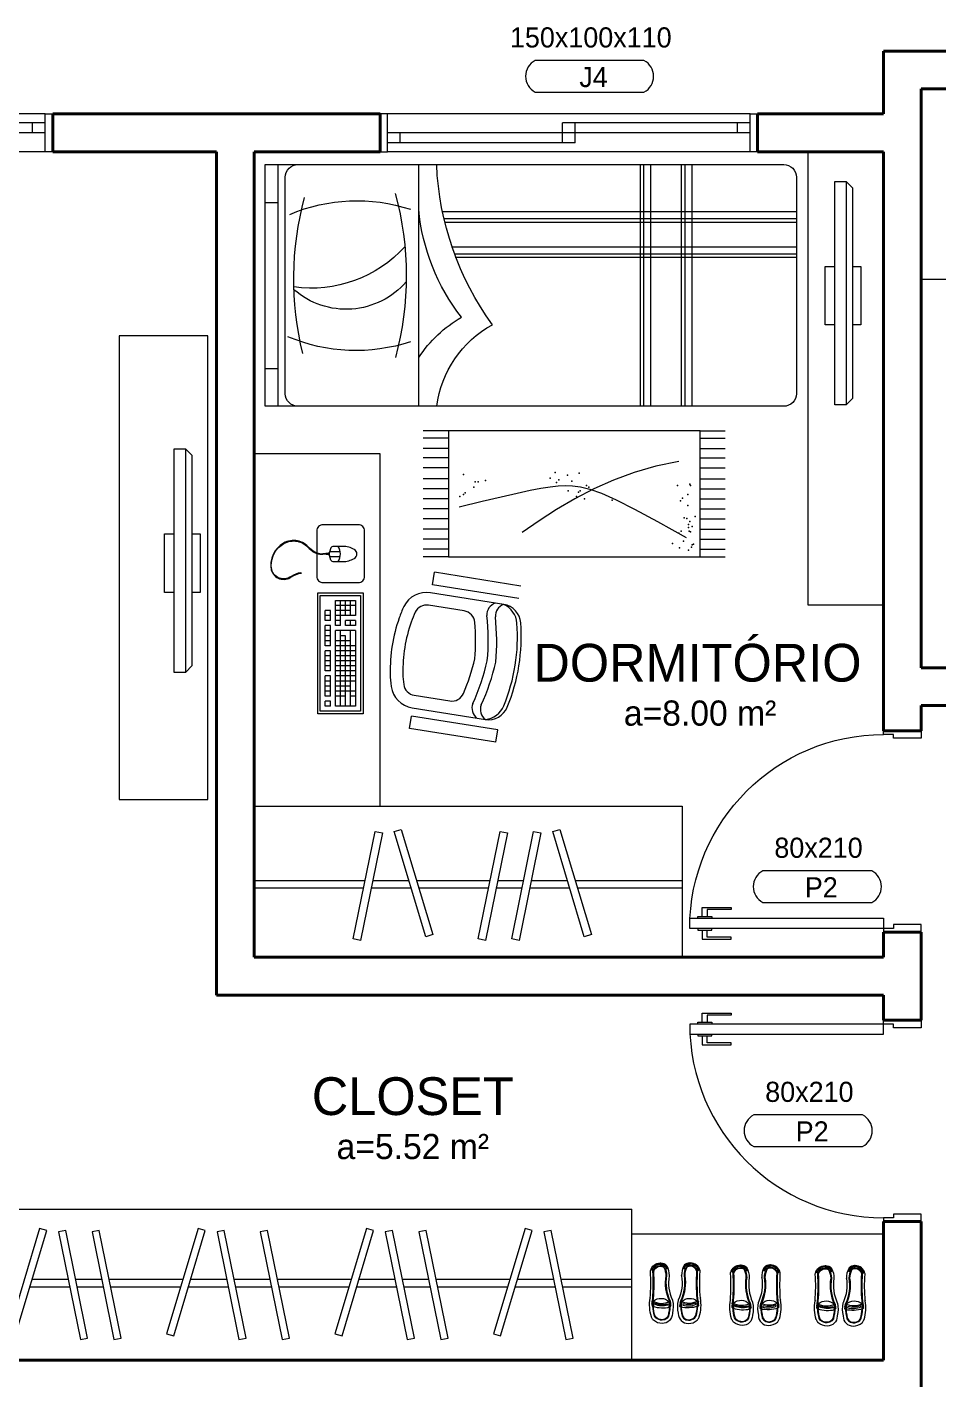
# Model space of a CAD drawing. Header units: millimetres. Extents: x 13204 to 24802, y 21209 to 40694.
# Drawn here: x 23841 to 24203, y 36718 to 37255 of the extents above; entities that cross this region are included whole.
import ezdxf
from ezdxf.enums import TextEntityAlignment as Align

# ---------------------------------------------------------------- set-up
doc = ezdxf.new("R2010")
doc.units = ezdxf.units.MM
for name, color, linetype, lineweight in [('ESPECARQ', 2, 'Continuous', 20), ('Esquadrias', 2, 'Continuous', 20), ('Hachura', 8, 'Continuous', 0), ('Layout', 6, 'Continuous', 15), ('Louças', 150, 'Continuous', 15), ('MOBILIÁRIO', 6, 'Continuous', 13), ('Moveis', 6, 'Continuous', 13), ('Paredes', 1, 'Continuous', 40), ('TEXTO', 4, 'Continuous', 5)]:
    doc.layers.add(name, color=color, linetype=linetype, lineweight=lineweight)
doc.styles.add('LANA', font='stylu.ttf')
doc.styles.add('REGUA60', font='cityb___.ttf', dxfattribs={"width": 1.4})

# ---------------------------------------------------------------- blocks, each defined once
blk = doc.blocks.new('*U13', base_point=(47994.74, 3576.54))
at = {"layer": 'Esquadrias'}
for p, q in [((47847.74, 3576.54), (47844.74, 3576.54)), ((47847.74, 3561.54), (47847.74, 3576.54)), ((47991.74, 3573.04), (47917.24, 3573.04)), ((47917.24, 3565.04), (47917.24, 3573.04)), ((47922.24, 3565.04), (47922.24, 3573.04)), ((47986.74, 3569.04), (47986.74, 3573.04)), ((47991.74, 3576.54), (47994.74, 3576.54)), ((47991.74, 3561.54), (47991.74, 3576.54)), ((47991.74, 3569.04), (47847.74, 3569.04)), ((47852.74, 3565.04), (47852.74, 3569.04)), ((47844.74, 3561.54), (47847.74, 3561.54)), ((47922.24, 3565.04), (47847.74, 3565.04)), ((47994.74, 3561.54), (47991.74, 3561.54))]:
    blk.add_line(p, q, dxfattribs=at)
at = {"layer": 'Esquadrias', "color": 0}
for p, q in [((47991.74, 3576.54), (47847.74, 3576.54)), ((47991.74, 3561.54), (47847.74, 3561.54))]:
    blk.add_line(p, q, dxfattribs=at)
blk = doc.blocks.new('*U9', base_point=(47684.74, 3926.54))
at = {"layer": 'Esquadrias'}
for p, q in [((47683.24, 4003.54), (47679.24, 4003.54)), ((47679.24, 4003.54), (47679.24, 3926.54)), ((47683.24, 3926.54), (47683.24, 4003.54)), ((47678.49, 3998.54), (47674.99, 3998.54)), ((47674.99, 3998.54), (47674.99, 3987.04)), ((47675.74, 3987.04), (47675.74, 3996.54)), ((47675.74, 3996.54), (47678.49, 3996.54)), ((47679.24, 4000.29), (47678.49, 4000.29)), ((47678.49, 4000.29), (47678.49, 3994.79)), ((47683.24, 4000.29), (47683.99, 4000.29)), ((47683.99, 4000.29), (47683.99, 3994.79)), ((47683.99, 3998.54), (47687.49, 3998.54)), ((47686.74, 3996.54), (47683.99, 3996.54)), ((47686.74, 3987.04), (47686.74, 3996.54)), ((47687.49, 3998.54), (47687.49, 3987.04)), ((47678.49, 3994.79), (47679.24, 3994.79)), ((47683.99, 3994.79), (47683.24, 3994.79)), ((47674.99, 3987.04), (47675.74, 3987.04)), ((47687.49, 3987.04), (47686.74, 3987.04)), ((47606.24, 3926.54), (47604.74, 3926.54)), ((47606.24, 3922.54), (47606.24, 3926.54)), ((47679.24, 3926.54), (47683.24, 3926.54)), ((47683.24, 3926.54), (47684.74, 3926.54)), ((47683.24, 3922.54), (47683.24, 3926.54)), ((47607.74, 3922.54), (47606.24, 3922.54)), ((47607.74, 3911.54), (47607.74, 3922.54)), ((47681.74, 3911.54), (47681.74, 3922.54)), ((47681.74, 3922.54), (47683.24, 3922.54)), ((47604.74, 3911.54), (47607.74, 3911.54)), ((47684.74, 3911.54), (47681.74, 3911.54))]:
    blk.add_line(p, q, dxfattribs=at)
at = {"layer": 'Esquadrias', "color": 0}
blk.add_arc((47683.24, 3926.54), 77, 90, 180, dxfattribs=at)
blk = doc.blocks.new('*U12', base_point=(47649.74, 3926.54))
at = {"layer": 'Esquadrias'}
for p, q in [((47648.24, 4003.54), (47644.24, 4003.54)), ((47644.24, 4003.54), (47644.24, 3926.54)), ((47648.24, 3926.54), (47648.24, 4003.54)), ((47643.49, 3998.54), (47639.99, 3998.54)), ((47639.99, 3998.54), (47639.99, 3987.04)), ((47640.74, 3987.04), (47640.74, 3996.54)), ((47640.74, 3996.54), (47643.49, 3996.54)), ((47644.24, 4000.29), (47643.49, 4000.29)), ((47643.49, 4000.29), (47643.49, 3994.79)), ((47648.24, 4000.29), (47648.99, 4000.29)), ((47648.99, 4000.29), (47648.99, 3994.79)), ((47648.99, 3998.54), (47652.49, 3998.54)), ((47651.74, 3996.54), (47648.99, 3996.54)), ((47651.74, 3987.04), (47651.74, 3996.54)), ((47652.49, 3998.54), (47652.49, 3987.04)), ((47643.49, 3994.79), (47644.24, 3994.79)), ((47648.99, 3994.79), (47648.24, 3994.79)), ((47639.99, 3987.04), (47640.74, 3987.04)), ((47652.49, 3987.04), (47651.74, 3987.04)), ((47571.24, 3926.54), (47569.74, 3926.54)), ((47571.24, 3922.54), (47571.24, 3926.54)), ((47644.24, 3926.54), (47648.24, 3926.54)), ((47648.24, 3926.54), (47649.74, 3926.54)), ((47648.24, 3922.54), (47648.24, 3926.54)), ((47572.74, 3922.54), (47571.24, 3922.54)), ((47572.74, 3911.54), (47572.74, 3922.54)), ((47646.74, 3911.54), (47646.74, 3922.54)), ((47646.74, 3922.54), (47648.24, 3922.54)), ((47569.74, 3911.54), (47572.74, 3911.54)), ((47649.74, 3911.54), (47646.74, 3911.54))]:
    blk.add_line(p, q, dxfattribs=at)
at = {"layer": 'Esquadrias', "color": 0}
blk.add_arc((47648.24, 3926.54), 77, 90, 180, dxfattribs=at)
blk = doc.blocks.new('*U46', base_point=(58424.16, 6258.88))
blk = doc.blocks.new('INDESQ2')
at = {"color": 0, "linetype": 'ByBlock'}
for p, q in [((4.32, 2.96), (-4.32, 2.96)), ((-4.32, 0.44), (4.32, 0.44))]:
    blk.add_line(p, q, dxfattribs=at)
at = {"color": 0}
for centre, start, end in [((-3.67, 1.7), 117.3654, 242.6346), ((3.67, 1.7), 297.3654, 62.6346)]:
    blk.add_arc(centre, 1.42, start, end, dxfattribs=at)
at = {"style": 'REGUA60', "width": 1.4, "flags": 9}
blk.add_attdef('LOCAL', text='', height=1.5, dxfattribs=at).set_placement((-0.08, -4.35), align=Align.CENTER)
at = {"layer": 'ESPECARQ', "color": 0, "style": 'REGUA60'}
for tag, width, p in [('COD', 1.1, (-0.08, 0.95)), ('DIM', 1.4, (-0.08, -2.17))]:
    blk.add_attdef(tag, text='', height=1.5, dxfattribs=dict(at, width=width)).set_placement(p, align=Align.CENTER)
blk = doc.blocks.new('*U43', base_point=(58680.81, 6338.31))
blk = doc.blocks.new('Conj096x203_t')
at = {"layer": 'MOBILIÁRIO', "color": 8}
for p, q in [((111.8, 755.2), (111.8, 2110)), ((125.8, 750.1), (125.8, 2110)), ((153.7, 740.5), (153.7, 2110)), ((251.7, 712.8), (251.7, 2110)), ((265.7, 709.5), (265.7, 2110)), ((293.6, 703.6), (293.6, 2110)), ((480, 1694.3), (-480, 1694.3)), ((480, 1666.4), (-480, 1666.4)), ((480, 1652.4), (-480, 1652.4)), ((480, 1531.2), (-480, 1531.2)), ((480, 1503.3), (-480, 1503.3)), ((480, 1489.3), (-480, 1489.3)), ((-480, 610), (480, 610)), ((-430, 80), (430, 80)), ((480, 50), (-480, 50)), ((-330, 0), (-330, 50)), ((330, 0), (330, 50))]:
    blk.add_line(p, q, dxfattribs=at)
at = {"layer": 'MOBILIÁRIO', "linetype": 'Continuous', "lineweight": 0, "flags": 128}
blk.add_lwpolyline([(480, 2060, 0.414214), (430, 2110), (-430, 2110, 0.414214), (-480, 2060), (-480, 0), (480, 0)], format="xyb", close=True, dxfattribs=at)
at = {"layer": 'MOBILIÁRIO', "color": 8}
for centre, radius, start, end in [((-534.7, 1110.4), 432.1, 277.2698, 331.2485), ((528.3, 1844.2), 1164, 233.9983, 267.6195), ((-570.1, 1039), 514.3, 303.4897, 329.6863), ((376.9, 1424.9), 818.4, 232.0742, 264.715), ((38.4, -677.8), 1238.2, 74.7115, 105.1887), ((427.9, 360.2), 686.6, 161.5663, 203.1347), ((221.2, 321.5), 315.8, 130.8818, 221.0054), ((492.5, 182.7), 503.3, 132.2899, 187.8553), ((-347.7, 364.2), 684.2, 337.0665, 18.1126), ((-430, 130), 50, 180, 270), ((26, 1351.8), 1238.2, 256.1366, 285.1101), ((430, 130), 50, 270, 0)]:
    blk.add_arc(centre, radius, start, end, dxfattribs=at)
blk = doc.blocks.new('P10350')
at = {"layer": 'MOBILIÁRIO'}
for p, q in [((-0.18, 0.3094), (-0.18, 0.1669)), ((0.18, 0.1669), (0.18, 0.3094))]:
    blk.add_line(p, q, dxfattribs=at)
blk.add_lwpolyline([(-0.1685, 0.5372, 0.34754), (-0.23, 0.4594), (-0.23, 0.1669, 0.32794), (-0.1599, 0.0715, 0.036168), (-0.112, 0.0602, 0.091436), (0.112, 0.0602, 0.036168), (0.1599, 0.0715, 0.32794), (0.23, 0.1669), (0.23, 0.4594, 0.34754), (0.1685, 0.5372, 0.116963)], format="xyb", close=True, dxfattribs=at)
blk.add_lwpolyline([(0.23, 0.4594, 0.272556), (0.165, 0.5226, 0.116963), (-0.165, 0.5226, 0.272556), (-0.23, 0.4594)], format="xyb", dxfattribs=at)
for centre, radius, start, end in [((-0.1869, 0.4816), 0.0484, 207.2712, 282.9648), ((0.058, -0.4135), 0.8796, 93.7812, 105.4333), ((0.058, -0.4472), 0.8796, 93.7812, 105.4333), ((-0.058, -0.4135), 0.8796, 74.5667, 86.2188), ((-0.058, -0.4472), 0.8796, 74.5667, 86.2188), ((0.1869, 0.4816), 0.0484, 257.0352, 332.7288), ((-0.1869, 0.4479), 0.0484, 207.2712, 282.9648), ((0.058, -0.4472), 0.8296, 94.0095, 103.9549), ((-0.058, -0.4472), 0.8296, 76.0451, 85.9905), ((0.1869, 0.4479), 0.0484, 257.0352, 332.7288), ((-0.13, 0.3094), 0.05, 103.9549, 180), ((0.13, 0.3094), 0.05, 0, 76.0451), ((-0.13, 0.1669), 0.05, 180, 252.6255), ((0.13, 0.1669), 0.05, 287.3745, 360), ((-0.0583, 0.396), 0.29, 252.6255, 261.0259), ((0, 0.6678), 0.5678, 259.4903, 280.5097), ((0.0583, 0.396), 0.29, 278.9741, 287.3745)]:
    blk.add_arc(centre, radius, start, end, dxfattribs=at)
blk = doc.blocks.new('Mouse')
at = {"layer": 'Hachura', "color": 0}
for p, q in [((-2.4, 154.4), (-2.5, 166.2)), ((-0.4, 154.4), (-0.5, 166.2)), ((-31.3, 126), (-31.3, 85.5)), ((-25.8, 133.7), (-8, 139.8)), ((-11.3, 138.7), (-11.3, 96.9)), ((-4.3, 140.7), (-4.2, 142.3)), ((-4.2, 142.3), (-2.6, 142.5)), ((-4.1, 143.3), (-4, 145.3)), ((-4.1, 143.3), (-2.8, 143.5)), ((-4, 145.3), (-2.3, 145.5)), ((-3.9, 146.3), (-3.7, 149)), ((-3.9, 146.3), (-2.5, 146.5)), ((-3.7, 149), (-2.2, 149.1)), ((-3.6, 150), (-3.4, 152.7)), ((-3.6, 150), (-2.3, 150.1)), ((-3.4, 152.7), (-1.9, 152.8)), ((-3.3, 153.7), (-3.2, 154.4)), ((-3.3, 153.7), (-2.1, 153.8)), ((-2.4, 154.4), (-3.2, 154.4)), ((-0.4, 154.4), (-2.4, 154.4)), ((0.6, 151.5), (-0.7, 151.6)), ((0.5, 152.5), (-0.6, 152.6)), ((0.4, 154.4), (-0.4, 154.4)), ((1, 147.5), (-0.3, 147.6)), ((0.9, 148.5), (-0.2, 148.6)), ((1.3, 144.4), (-0.1, 144.5)), ((1.2, 145.4), (0.1, 145.5)), ((0.5, 152.5), (0.4, 154.4)), ((0.9, 148.5), (0.6, 151.5)), ((1.2, 145.4), (1, 147.5)), ((1.7, 140.7), (1.3, 144.4)), ((23.2, 133.7), (5.3, 139.8)), ((8.7, 138.7), (8.7, 96.9)), ((28.7, 85.5), (28.7, 126))]:
    blk.add_line(p, q, dxfattribs=at)
at = {"layer": 'Hachura'}
blk.add_lwpolyline([(115, 165, 0.414214), (90, 190), (3.1, 190, -0.128199), (22.4, 219.4, 0.177485), (51, 266.7, 0.180122), (41.8, 321.9, 0.326018), (-65, 370.7, 0.526166), (-91.8, 290.5, -0.121014), (-77.7, 251.3), (-76, 253.9, 0.114167), (-90.1, 291.7, -0.635198), (-48.6, 370.7, -0.280943), (40.1, 320.9, -0.177553), (49.1, 267.8, -0.180278), (21.1, 221, 0.130799), (1, 190), (-90, 190, 0.414214), (-115, 165), (-115, 25, 0.414214), (-90, 0), (90, 0, 0.414214), (115, 25)], format="xyb", close=True, dxfattribs=at)
at = {"layer": 'Hachura', "color": 0}
for centre, radius, start, end in [((69.2, 167.7), 71.7, 161.9133, 181.2098), ((69.2, 167.7), 69.7, 161.9133, 181.2209), ((69.2, 167.7), 69.7, 161.3758, 161.9133), ((-23.2, 126), 8.17, 109.0136, 180), ((-1.3, 120.6), 20.4, 70.9864, 109.0136), ((-2.7, 143), 0.506, 287.6968, 91.2518), ((-2.5, 146), 0.506, 287.6968, 91.2518), ((-2.3, 149.6), 0.506, 287.6968, 91.2518), ((-2.1, 153.3), 0.506, 287.6968, 91.2518), ((-0.6, 152.1), 0.506, 89.6119, 253.1669), ((-0.2, 148), 0.506, 89.6119, 253.1669), ((0, 145), 0.506, 89.6119, 253.1669), ((20.5, 126), 8.17, 0, 70.9864), ((-1.3, 146.9), 50.9, 233.9012, 306.0988), ((58.2, 86.5), 89.5, 179.3488, 210.5744), ((-60.9, 86.5), 89.5, 329.4256, 0.6512), ((-1.3, 51.4), 20.4, 210.5744, 329.4256)]:
    blk.add_arc(centre, radius, start, end, dxfattribs=at)
blk = doc.blocks.new('A$C54701999')
at = {"layer": 'MOBILIÁRIO', "color": 8}
for p, q in [((3.64, 45.84), (6.64, 48.84)), ((3.64, 45.84), (3.64, -48.16)), ((3.64, -48.16), (6.64, -51.16))]:
    blk.add_line(p, q, dxfattribs=at)
for points in [[(6.64, 48.84), (11.64, 48.84), (11.64, -51.16), (6.64, -51.16), (6.64, 48.84)], [(3.64, -13.08), (0, -13.08), (0, 13.08), (3.64, 13.08)], [(11.64, 13.08), (15.89, 13.08), (15.89, -13.08), (11.64, -13.08)]]:
    blk.add_lwpolyline(points, dxfattribs=at)
blk = doc.blocks.new('Tapete3')
at = {"layer": 'Hachura'}
for p, q in [((-500, 250.2), (-600, 250.2)), ((-500, 219.9), (-600, 219.9)), ((500, 250.2), (600, 250.2)), ((500, 219.9), (600, 219.9)), ((-500, 179.9), (-600, 179.9)), ((500, 179.9), (600, 179.9)), ((-500, 143), (-600, 143)), ((500, 143), (600, 143)), ((-500, 103), (-600, 103)), ((-500, 59.5), (-600, 59.5)), ((500, 103), (600, 103)), ((500, 59.5), (600, 59.5)), ((-500, 19.5), (-600, 19.5)), ((500, 19.5), (600, 19.5)), ((-500, -20.5), (-600, -20.5)), ((500, -20.5), (600, -20.5)), ((-500, -60.5), (-600, -60.5)), ((-500, -100.5), (-600, -100.5)), ((500, -60.5), (600, -60.5)), ((500, -100.5), (600, -100.5)), ((-500, -140.5), (-600, -140.5)), ((500, -140.5), (600, -140.5)), ((-500, -180.5), (-600, -180.5)), ((500, -180.5), (600, -180.5)), ((-500, -220.5), (-600, -220.5)), ((-500, -250.2), (-600, -250.2)), ((500, -220.5), (600, -220.5)), ((500, -250.2), (600, -250.2))]:
    blk.add_line(p, q, dxfattribs=at)
blk.add_lwpolyline([(500, 249.8), (-500, 249.8), (-500, -250.2), (500, -250.2)], close=True, dxfattribs=at)
for points in [[(415.7, 128.4), (324.4, 109.7), (237.8, 84.7), (155.5, 54.1), (77.1, 18.8), (2.1, -20.4), (-70, -62.9), (-139.5, -107.7), (-207, -154.1)], [(-457.2, -52.2), (-366.2, -30.2), (-290.2, -12.1), (-227.3, 2.3), (-175.3, 13.6), (-132.2, 21.8), (-95.9, 27.5), (-64.3, 30.9), (-35.3, 32.3), (-6.7, 31.7), (24.6, 27.6), (61.6, 18.2), (107.6, 1.5), (165.8, -24.2), (239.3, -60.9), (331.2, -110.4), (444.8, -174.5)]]:
    blk.add_lwpolyline(points, dxfattribs=at)
for p in [(-439.8, 76), (-96.4, 61.4), (-76, 84.7), (-61.5, 55.6), (-26.6, 73.1), (20, 81.8), (-434, 3.2), (-399, 26.5), (-393.2, 46.9), (-381.6, 46.9), (-352.5, 52.7), (-70.2, 44), (-23.7, 11.9), (-9.1, 49.8), (17.1, 6.1), (22.9, 11.9), (49.1, 32.3), (57.8, 26.5), (409.9, 32.3), (459.4, 38.1), (462.3, 32.3), (-454.3, -11.4), (-439.8, -2.6), (8.3, -11.4), (40.3, -20.1), (150.9, -26), (421.5, -28.9), (430.3, -17.2), (450.6, -2.6), (450.6, -46.3), (436.1, -95.9), (447.7, -98.8), (479.7, -90), (415.7, -157), (424.5, -148.3), (453.6, -122.1), (453.6, -133.7), (456.5, -148.3), (459.4, -110.4), (462.3, -151.2), (468.1, -130.8), (389.5, -197.8), (433.2, -189.1), (465.2, -212.4), (468.1, -203.6), (473.9, -200.7), (473.9, -200.7), (418.6, -215.3), (453.6, -224)]:
    blk.add_point(p, dxfattribs=at)
blk = doc.blocks.new('Sap1')
at = {"layer": 'MOBILIÁRIO', "color": 8}
for p, q in [((-88.1, 59.2), (-88.1, 62.3)), ((-88, 67.6), (-87.9, 71.3)), ((-88, 63.2), (-88, 66.8)), ((-87.9, 77.1), (-87.8, 79.9)), ((-87.9, 72.3), (-87.9, 76.1)), ((-25, 61.5), (-25, 63.5)), ((-24.9, 64.9), (-24.8, 68.4)), ((-24.8, 69.6), (-24.6, 73)), ((-24.6, 74.1), (-24.5, 78.6)), ((-24.4, 79.7), (-24.3, 82.3)), ((22.8, 79.7), (22.7, 82.3)), ((23, 74.1), (22.8, 78.6)), ((23.2, 69.6), (23, 73)), ((23.3, 64.9), (23.2, 68.4)), ((23.4, 61.5), (23.4, 63.5)), ((86.3, 77.1), (86.2, 79.9)), ((86.3, 72.3), (86.3, 76.1)), ((86.4, 67.6), (86.3, 71.3)), ((86.4, 63.2), (86.4, 66.8)), ((86.5, 59.2), (86.4, 62.3)), ((-90.7, 49.2), (-90.6, 48.2)), ((-87.7, 49.7), (-87.6, 48.5)), ((86.1, 49.7), (86, 48.5)), ((89.1, 49.2), (89, 48.2)), ((-89.1, -61.6), (-97.4, -67.9)), ((-39.8, -67.8), (-30.8, -72.3)), ((38.2, -67.8), (29.2, -72.3)), ((87.5, -61.6), (95.8, -67.9))]:
    blk.add_line(p, q, dxfattribs=at)
for points in [[(-100.4, 46, 0.043469), (-100.5, 47.4, -0.035774), (-99.5, -59.2, 0.075267), (-99.3, -62.2, 0.346036), (-60.4, -92.8), (-57.9, -92.8, 0.200705), (-36.6, -83.9, 0.077872), (-34.7, -81.3, 0.116948), (-25.5, -42.6, 0.041231), (-25.6, -41.3, -0.150456), (-12.5, 54.5, 0.055143), (-11.9, 56.2, 0.111361), (-12.3, 106.6, -0.052319), (-12.5, 108.3, 0.408252), (-52.5, 147.5), (-52.5, 147.5, 0.1858), (-87.8, 134.5, 0.060467), (-89.1, 133.1, 0.03136), (-95.4, 122.8, 0.046718), (-95.9, 121.4, 0.118556), (-100.5, 47.4)], [(-22.3, 81.9, 0.054171), (-25, 103.7, -0.052319), (-25.5, 108, 0.409344), (-52.6, 134.5, 0.182567), (-78.8, 125.2, 0.028108), (-83.6, 117.2, 0.066205), (-89.9, 79.3, 0.117735)], [(-24.3, 82.3, 0.052953), (-26.9, 103.2, -0.052319), (-27.5, 108, 0.409605), (-52.6, 132.5, 0.180895), (-77.3, 123.8, 0.026681), (-81.8, 116.4, 0.064658), (-87.8, 79.9, 0.117388)], [(98.8, 46, -0.043469), (98.9, 47.4, 0.035774), (97.9, -59.2, -0.075267), (97.7, -62.2, -0.346036), (58.8, -92.8), (56.3, -92.8, -0.200705), (34.9, -83.9, -0.077872), (33.1, -81.3, -0.116948), (23.9, -42.6, -0.041231), (24, -41.3, 0.150456), (10.9, 54.5, -0.055143), (10.3, 56.2, -0.111361), (10.7, 106.6, 0.052319), (10.9, 108.3, -0.408252), (50.9, 147.5), (50.9, 147.5, -0.1858), (86.2, 134.5, -0.060467), (87.5, 133.1, -0.03136), (93.7, 122.8, -0.046718), (94.3, 121.4, -0.118556), (98.9, 47.4)], [(20.7, 81.9, -0.054171), (23.4, 103.7, 0.052319), (23.9, 108, -0.409344), (51, 134.5, -0.182567), (77.2, 125.2, -0.028108), (82, 117.2, -0.066205), (88.2, 79.3, -0.117735)], [(22.7, 82.3, -0.052953), (25.3, 103.2, 0.052319), (25.9, 108, -0.409605), (51, 132.5, -0.180895), (75.7, 123.8, -0.026681), (80.2, 116.4, -0.064658), (86.2, 79.9, -0.117388)], [(-92.9, 75.6, -0.002001), (-92.9, 76.8, -0.202423), (-89.9, 79.3, -0.136151), (-22.3, 81.9, -0.266998), (-19.3, 79.4, -0.002639), (-19.3, 78.3)], [(-92.9, 74.3, 0.005018), (-92.9, 71.3, 0.118235)], [(-92.8, 70.1, 0.005491), (-92.7, 66.8, 0.118235)], [(-92.6, 65.5, 0.007177), (-92.3, 61.3, 0.118235)], [(-92.2, 59.9, 0.018234), (-90.7, 49.2, 0.118235)], [(-91.9, 57, -0.2582), (-21.4, 59.8, -0.2582)], [(-90.6, 48.2, -0.035774), (-89.6, -59.9, 0.346036), (-60.4, -82.8), (-57.9, -82.8, 0.200705), (-43.7, -76.8, 0.116405), (-35.5, -42.7, -0.149885), (-21.7, 58.5, 0.008977), (-20.9, 62.2, -0.052319)], [(-89, 58.7, 0.01562), (-87.7, 49.7, 0.117735)], [(-87.6, 48.5, -0.03562), (-86.5, -59.6, 0.34146), (-60.4, -79.8), (-57.9, -79.8, 0.193733), (-46.1, -75, 0.113881), (-38.5, -42.9, -0.149034), (-24.5, 59.5, 0.004191), (-24.2, 61.1, -0.052319)], [(-20.7, 63.6, 0.008196), (-20.2, 67, -0.052319)], [(-20, 68.2, 0.007518), (-19.7, 71.4, -0.052319)], [(-19.6, 73, 0.009706), (-19.4, 77.1, -0.052319)], [(91.3, 75.6, 0.002001), (91.3, 76.8, 0.202423), (88.2, 79.3, 0.136151), (20.7, 81.9, 0.266998), (17.7, 79.4, 0.002639), (17.7, 78.3)], [(18, 73, -0.009706), (17.8, 77.1, 0.052319)], [(18.4, 68.2, -0.007518), (18.1, 71.4, 0.052319)], [(19.1, 63.6, -0.008196), (18.6, 67, 0.052319)], [(89, 48.2, 0.035774), (88, -59.9, -0.346036), (58.8, -82.8), (56.3, -82.8, -0.200705), (42.1, -76.8, -0.116405), (33.9, -42.7, 0.149885), (20, 58.5, -0.008977), (19.3, 62.2, 0.052319)], [(90.2, 57, 0.2582), (19.8, 59.8, 0.2582)], [(86, 48.5, 0.03562), (84.9, -59.6, -0.34146), (58.8, -79.8), (56.3, -79.8, -0.193733), (44.5, -75, -0.113881), (36.9, -42.9, 0.149034), (22.9, 59.5, -0.004191), (22.6, 61.1, 0.052319)], [(87.4, 58.7, -0.01562), (86.1, 49.7, -0.117735)], [(90.6, 59.9, -0.018234), (89.1, 49.2, -0.118235)], [(91, 65.5, -0.007177), (90.7, 61.3, -0.118235)], [(91.2, 70.1, -0.005491), (91.1, 66.8, -0.118235)], [(91.3, 74.3, -0.005018), (91.3, 71.3, -0.118235)], [(-94.1, -65.4, 0.312745), (-60.4, -88.8), (-57.9, -88.8, 0.210549), (-38.7, -80.3, 0.032745), (-34.4, -70.5, 0.033103)], [(-93.3, -64.8, 0.315148), (-60.4, -87.8), (-57.9, -87.8, 0.209182), (-39.6, -79.8, 0.032695), (-35.3, -70, -0.151321)], [(92.5, -65.4, -0.312745), (58.8, -88.8), (56.3, -88.8, -0.210549), (37.1, -80.3, -0.032745), (32.8, -70.5, -0.033103)], [(91.7, -64.8, -0.315148), (58.8, -87.8), (56.3, -87.8, -0.209182), (37.9, -79.8, -0.032695), (33.7, -70, 0.151321)]]:
    blk.add_lwpolyline(points, format="xyb", dxfattribs=at)
for points in [[(-94.8, 65, -0.331872), (-86.7, 67.3, -0.022406)], [(-94.5, 74, -0.307127), (-86.4, 76.9, -0.076984)], [(-94.5, 70, -0.30205), (-86.6, 72, -0.131077)], [(-94, 59, -0.291117), (-86.6, 63.3, -0.057175)], [(-83.6, 71), (-81.6, 66.4, -0.174021), (-31.6, 69.9), (-30.3, 74.8, 0.174021)], [(-27.4, 64.5, -0.335512), (-18.9, 61.8, -0.064741)], [(-26.6, 69.2, -0.318156), (-18.4, 66.6, -0.073871)], [(-26.5, 79, -0.075839), (-17.8, 76.4, 0.427177)], [(-26.2, 73, -0.185746), (-18.3, 70.3, 0.623704)], [(24.9, 79, 0.075839), (16.2, 76.4, -0.427177)], [(24.6, 73, 0.185746), (16.6, 70.3, -0.623704)], [(25, 69.2, 0.318156), (16.8, 66.6, 0.073871)], [(25.8, 64.5, 0.335512), (17.3, 61.8, 0.064741)], [(82, 71), (80, 66.4, 0.174021), (30, 69.9), (28.7, 74.8, -0.174021)], [(92.9, 74, 0.307127), (84.8, 76.9, 0.076984)], [(92.9, 70, 0.30205), (85, 72, 0.131077)], [(92.4, 59, 0.291117), (85, 63.3, 0.057175)], [(93.2, 65, 0.331872), (85.1, 67.3, 0.022406)]]:
    blk.add_lwpolyline(points, format="xyb", close=True, dxfattribs=at)
for centre, radius, start, end in [((-57.8, 93.1), 45.5, 228.2311, 316.0421), ((56.2, 93.1), 45.5, 223.9579, 311.7689), ((-35.5, -42.7), 10, 359.8041, 6.9433), ((-35.5, -42.7), 10, 359.8041, 6.9433), ((33.9, -42.7), 10, 173.0567, 180.1959), ((33.9, -42.7), 10, 173.0567, 180.1959)]:
    blk.add_arc(centre, radius, start, end, dxfattribs=at)

msp = doc.modelspace()

# ---------------------------------------------------------------- linework, layer by layer
at = {"layer": 'Louças'}
msp.add_line((24196.07, 37155.27), (24316.07, 37155.27), dxfattribs=at)
at = {"layer": 'MOBILIÁRIO'}
for p, q in [((24151.07, 37205.87), (24151.07, 37025.87)), ((23981.07, 37085.87), (23931.07, 37085.87)), ((23981.07, 36945.87), (23981.07, 37085.87)), ((24001.93, 37033.88), (24002.72, 37038.85)), ((24037, 37033.36), (24002.72, 37038.85)), ((24036.21, 37028.4), (24001.93, 37033.88)), ((24151.07, 37025.87), (24181.07, 37025.87)), ((23992.79, 36976.75), (23993.59, 36981.72)), ((23992.79, 36976.75), (23993.59, 36981.72)), ((24027.86, 36976.24), (23993.59, 36981.72)), ((24027.07, 36971.27), (23992.79, 36976.75)), ((24027.07, 36971.27), (24027.86, 36976.24)), ((23931.07, 36945.87), (24101.07, 36945.87)), ((24101.07, 36945.87), (24101.07, 36885.87)), ((23811.07, 36785.87), (24081.07, 36785.87)), ((24081.07, 36725.87), (24081.07, 36785.87)), ((24181.07, 36775.87), (24081.07, 36775.87))]:
    msp.add_line(p, q, dxfattribs=at)
at = {"layer": 'MOBILIÁRIO', "color": 8}
for p, q in [((23956.34, 37030.62), (23974.34, 37030.62)), ((23956.34, 36982.62), (23956.34, 37030.62)), ((23957.34, 37029.62), (23973.34, 37029.62)), ((23957.34, 36983.62), (23957.34, 37029.62)), ((23973.34, 37029.62), (23973.34, 36983.62)), ((23974.34, 37030.62), (23974.34, 36982.62)), ((23959.34, 37019.62), (23959.34, 37023.62)), ((23961.34, 37023.62), (23959.34, 37023.62)), ((23961.34, 37019.62), (23961.34, 37023.62)), ((23963.34, 37017.62), (23963.34, 37027.62)), ((23963.34, 37027.62), (23971.34, 37027.62)), ((23971.34, 37025.62), (23963.34, 37025.62)), ((23969.34, 37023.62), (23963.34, 37023.62)), ((23965.34, 37017.62), (23965.34, 37027.62)), ((23967.34, 37021.62), (23967.34, 37027.62)), ((23969.34, 37021.62), (23969.34, 37027.62)), ((23971.34, 37027.62), (23971.34, 37021.62)), ((23961.34, 37021.62), (23959.34, 37021.62)), ((23961.34, 37019.62), (23959.34, 37019.62)), ((23959.34, 37009.62), (23959.34, 37017.62)), ((23961.34, 37017.62), (23959.34, 37017.62)), ((23961.34, 37009.62), (23961.34, 37017.62)), ((23971.34, 37021.62), (23963.34, 37021.62)), ((23965.34, 37019.62), (23963.34, 37019.62)), ((23965.34, 37017.62), (23963.34, 37017.62)), ((23967.34, 37017.62), (23967.34, 37019.62)), ((23971.34, 37019.62), (23967.34, 37019.62)), ((23971.34, 37017.62), (23967.34, 37017.62)), ((23969.34, 37017.62), (23969.34, 37019.62)), ((23971.34, 37019.62), (23971.34, 37017.62)), ((23961.34, 37015.62), (23959.34, 37015.62)), ((23961.34, 37013.62), (23959.34, 37013.62)), ((23963.34, 36985.62), (23963.34, 37015.62)), ((23971.34, 37015.62), (23963.34, 37015.62)), ((23965.34, 36985.62), (23965.34, 37015.62)), ((23967.34, 37013.62), (23965.34, 37013.62)), ((23967.34, 36985.62), (23967.34, 37013.62)), ((23969.34, 36985.62), (23969.34, 37015.62)), ((23971.34, 37015.62), (23971.34, 36985.62)), ((23961.34, 37011.62), (23959.34, 37011.62)), ((23961.34, 37009.62), (23959.34, 37009.62)), ((23959.34, 36999.62), (23959.34, 37007.62)), ((23961.34, 37007.62), (23959.34, 37007.62)), ((23961.34, 36999.62), (23961.34, 37007.62)), ((23969.34, 37011.62), (23963.34, 37011.62)), ((23971.34, 37009.62), (23963.34, 37009.62)), ((23971.34, 37007.62), (23963.34, 37007.62)), ((23961.34, 37005.62), (23959.34, 37005.62)), ((23961.34, 37003.62), (23959.34, 37003.62)), ((23961.34, 37001.62), (23959.34, 37001.62)), ((23971.34, 37005.62), (23963.34, 37005.62)), ((23971.34, 37003.62), (23963.34, 37003.62)), ((23971.34, 37001.62), (23963.34, 37001.62)), ((23961.34, 36999.62), (23959.34, 36999.62)), ((23959.34, 36989.62), (23959.34, 36997.62)), ((23961.34, 36997.62), (23959.34, 36997.62)), ((23961.34, 36995.62), (23959.34, 36995.62)), ((23961.34, 36989.62), (23961.34, 36997.62)), ((23971.34, 36999.62), (23963.34, 36999.62)), ((23971.34, 36997.62), (23963.34, 36997.62)), ((23971.34, 36995.62), (23963.34, 36995.62)), ((23961.34, 36993.62), (23959.34, 36993.62)), ((23961.34, 36991.62), (23959.34, 36991.62)), ((23969.34, 36993.62), (23963.34, 36993.62)), ((23971.34, 36991.62), (23963.34, 36991.62)), ((23961.34, 36989.62), (23959.34, 36989.62)), ((23961.34, 36987.62), (23959.34, 36987.62)), ((23959.34, 36985.62), (23959.34, 36987.62)), ((23961.34, 36985.62), (23959.34, 36985.62)), ((23961.34, 36985.62), (23961.34, 36987.62)), ((23967.34, 36989.62), (23963.34, 36989.62)), ((23971.34, 36985.62), (23963.34, 36985.62)), ((23971.34, 36989.62), (23969.34, 36989.62)), ((23974.34, 36982.62), (23956.34, 36982.62)), ((23973.34, 36983.62), (23957.34, 36983.62)), ((23931.07, 36916.4), (23975.14, 36916.4)), ((23978.15, 36916.4), (23992.49, 36916.4)), ((23995.58, 36916.4), (24024.8, 36916.4)), ((24027.81, 36916.4), (24038.13, 36916.4)), ((24041.15, 36916.4), (24055.48, 36916.4)), ((24058.57, 36916.4), (24101.07, 36916.4)), ((23931.07, 36913.4), (23974.53, 36913.4)), ((23977.54, 36913.4), (23993.39, 36913.4)), ((23996.47, 36913.4), (24024.19, 36913.4)), ((24027.2, 36913.4), (24037.52, 36913.4)), ((24040.54, 36913.4), (24056.38, 36913.4)), ((24059.47, 36913.4), (24101.07, 36913.4)), ((23857.79, 36754.87), (23841.94, 36754.87)), ((23857.18, 36757.87), (23842.84, 36757.87)), ((23870.51, 36757.87), (23860.19, 36757.87)), ((23871.12, 36754.87), (23860.8, 36754.87)), ((23902.75, 36757.87), (23873.53, 36757.87)), ((23901.85, 36754.87), (23874.14, 36754.87)), ((23920.78, 36754.87), (23904.93, 36754.87)), ((23920.17, 36757.87), (23905.83, 36757.87)), ((23937.36, 36757.87), (23923.18, 36757.87)), ((23937.97, 36754.87), (23923.79, 36754.87)), ((23969.59, 36757.87), (23940.37, 36757.87)), ((23968.69, 36754.87), (23940.98, 36754.87)), ((23987.62, 36754.87), (23971.78, 36754.87)), ((23987.01, 36757.87), (23972.68, 36757.87)), ((24000.35, 36757.87), (23990.03, 36757.87)), ((24000.96, 36754.87), (23990.64, 36754.87)), ((24032.59, 36757.87), (24003.37, 36757.87)), ((24031.69, 36754.87), (24003.98, 36754.87)), ((24050.62, 36754.87), (24034.77, 36754.87)), ((24050.01, 36757.87), (24035.67, 36757.87)), ((24081.07, 36757.87), (24053.02, 36757.87)), ((24081.07, 36754.87), (24053.63, 36754.87))]:
    msp.add_line(p, q, dxfattribs=at)
at = {"layer": 'MOBILIÁRIO'}
msp.add_lwpolyline([(23912.65, 37132.71), (23877.41, 37132.71), (23877.41, 36948.57), (23912.65, 36948.57)], close=True, dxfattribs=at)
at = {"layer": 'MOBILIÁRIO', "color": 8}
for points in [[(24002.03, 36894.88), (23999.2, 36894.03), (23986.67, 36935.81), (23989.5, 36936.66)], [(24002.03, 36894.88), (23999.2, 36894.03), (23986.67, 36935.81), (23989.5, 36936.66)], [(24065.02, 36894.88), (24062.19, 36894.03), (24049.66, 36935.81), (24052.49, 36936.66)], [(24065.02, 36894.88), (24062.19, 36894.03), (24049.66, 36935.81), (24052.49, 36936.66)], [(23973.31, 36892.56), (23970.41, 36893.15), (23979.1, 36935.9), (23982, 36935.31)], [(23973.31, 36892.56), (23970.41, 36893.15), (23979.1, 36935.9), (23982, 36935.31)], [(24022.97, 36892.56), (24020.07, 36893.15), (24028.76, 36935.9), (24031.66, 36935.31)], [(24022.97, 36892.56), (24020.07, 36893.15), (24028.76, 36935.9), (24031.66, 36935.31)], [(24036.3, 36892.56), (24033.41, 36893.15), (24042.09, 36935.9), (24044.99, 36935.31)], [(24036.3, 36892.56), (24033.41, 36893.15), (24042.09, 36935.9), (24044.99, 36935.31)], [(23833.3, 36736.35), (23836.14, 36735.5), (23848.66, 36777.28), (23845.83, 36778.13)], [(23833.3, 36736.35), (23836.14, 36735.5), (23848.66, 36777.28), (23845.83, 36778.13)], [(23862.02, 36734.03), (23864.92, 36734.62), (23856.23, 36777.37), (23853.33, 36776.78)], [(23862.02, 36734.03), (23864.92, 36734.62), (23856.23, 36777.37), (23853.33, 36776.78)], [(23875.35, 36734.03), (23878.25, 36734.62), (23869.56, 36777.37), (23866.67, 36776.78)], [(23875.35, 36734.03), (23878.25, 36734.62), (23869.56, 36777.37), (23866.67, 36776.78)], [(23896.3, 36736.35), (23899.13, 36735.5), (23911.66, 36777.28), (23908.82, 36778.13)], [(23896.3, 36736.35), (23899.13, 36735.5), (23911.66, 36777.28), (23908.82, 36778.13)], [(23925.01, 36734.03), (23927.91, 36734.62), (23919.22, 36777.37), (23916.32, 36776.78)], [(23925.01, 36734.03), (23927.91, 36734.62), (23919.22, 36777.37), (23916.32, 36776.78)], [(23942.2, 36734.03), (23945.1, 36734.62), (23936.41, 36777.37), (23933.51, 36776.78)], [(23942.2, 36734.03), (23945.1, 36734.62), (23936.41, 36777.37), (23933.51, 36776.78)], [(23963.14, 36736.35), (23965.97, 36735.5), (23978.5, 36777.28), (23975.67, 36778.13)], [(23963.14, 36736.35), (23965.97, 36735.5), (23978.5, 36777.28), (23975.67, 36778.13)], [(23991.86, 36734.03), (23994.75, 36734.62), (23986.07, 36777.37), (23983.17, 36776.78)], [(23991.86, 36734.03), (23994.75, 36734.62), (23986.07, 36777.37), (23983.17, 36776.78)], [(24005.19, 36734.03), (24008.09, 36734.62), (23999.4, 36777.37), (23996.51, 36776.78)], [(24005.19, 36734.03), (24008.09, 36734.62), (23999.4, 36777.37), (23996.51, 36776.78)], [(24026.13, 36736.35), (24028.97, 36735.5), (24041.49, 36777.28), (24038.66, 36778.13)], [(24026.13, 36736.35), (24028.97, 36735.5), (24041.49, 36777.28), (24038.66, 36778.13)], [(24054.85, 36734.03), (24057.75, 36734.62), (24049.06, 36777.37), (24046.16, 36776.78)], [(24054.85, 36734.03), (24057.75, 36734.62), (24049.06, 36777.37), (24046.16, 36776.78)]]:
    msp.add_lwpolyline(points, close=True, dxfattribs=at)
at = {"layer": 'Paredes'}
for p, q in [((24181.07, 37245.87), (24181.07, 37220.87)), ((24181.07, 37245.87), (24226.07, 37245.87)), ((24196.07, 37230.87), (24196.07, 37000.87)), ((24196.07, 37230.87), (24226.07, 37230.87)), ((23851.07, 37220.87), (23981.07, 37220.87)), ((23851.07, 37205.87), (23851.07, 37220.87)), ((23931.07, 37220.87), (23981.07, 37220.87)), ((23981.07, 37205.87), (23981.07, 37220.87)), ((24131.07, 37220.87), (24181.07, 37220.87)), ((24131.07, 37220.87), (24181.07, 37220.87)), ((24131.07, 37205.87), (24131.07, 37220.87)), ((23851.07, 37205.87), (23916.07, 37205.87)), ((23916.07, 37205.87), (23916.07, 36870.87)), ((23931.07, 37205.87), (23981.07, 37205.87)), ((23931.07, 37205.87), (23931.07, 36885.87)), ((24131.07, 37205.87), (24181.07, 37205.87)), ((24181.07, 37205.87), (24181.07, 36975.87)), ((24196.07, 37000.87), (24206.07, 37000.87)), ((24196.07, 36975.87), (24196.07, 36985.87)), ((24196.07, 36985.87), (24206.07, 36985.87)), ((24181.07, 36975.87), (24196.07, 36975.87)), ((24181.07, 36895.87), (24181.07, 36885.87)), ((24181.07, 36895.87), (24196.07, 36895.87)), ((24196.07, 36860.87), (24196.07, 36895.87)), ((23931.07, 36885.87), (24181.07, 36885.87)), ((23916.07, 36870.87), (24181.07, 36870.87)), ((24181.07, 36870.87), (24181.07, 36860.87)), ((24181.07, 36860.87), (24196.07, 36860.87)), ((24181.07, 36780.87), (24181.07, 36725.87)), ((24181.07, 36780.87), (24196.07, 36780.87)), ((24181.07, 36780.87), (24181.07, 36775.87)), ((24196.07, 36710.87), (24196.07, 36780.87)), ((23811.07, 36725.87), (24181.07, 36725.87))]:
    msp.add_line(p, q, dxfattribs=at)

# ---------------------------------------------------------------- block references
at = {"layer": 'Esquadrias', "color": 5, "xscale": -1, "yscale": -1, "rotation": 180}
for p in [(23851.07, 37220.87), (24131.07, 37220.87)]:
    msp.add_blockref('*U13', p, dxfattribs=at)
at = {"layer": 'Esquadrias', "color": 5, "yscale": -1, "rotation": 270}
msp.add_blockref('*U9', (24181.07, 36895.87), dxfattribs=at)
at = {"layer": 'Esquadrias', "color": 5, "rotation": 90}
msp.add_blockref('*U12', (24181.07, 36860.87), dxfattribs=at)
at = {"layer": 'Layout', "color": 8, "xscale": 0.1000000000058208, "yscale": 0.09999999999854481, "zscale": 0.1}
msp.add_blockref('Tapete3', (24058.23, 37070.03), dxfattribs=at)
at = {"layer": 'MOBILIÁRIO', "color": 8}
for name, p, xscale, yscale, zscale, rotation in [('A$C54701999', (24172.07, 37148.66), 0.8882763821166009, 0.8882763821166009, 0.8882763821166009, 180), ('A$C54701999', (23909.63, 37042.44), 0.8882763821166009, 0.8882763821166009, 0.8882763821166009, 180), ('Mouse', (23974.96, 37046.21), 0.09999999999854481, 0.09999999999854481, 0.1, 90.00000000000001), ('Sap1', (24098.44, 36755.16), -0.1000000000058208, 0.1000000000058208, 0.1, 180), ('Sap1', (24130.28, 36754.38), -0.1000000000058208, 0.1000000000058208, 0.1, 180), ('Sap1', (24163.93, 36754.12), -0.1000000000058208, 0.1000000000058208, 0.1, 180)]:
    msp.add_blockref(name, p, dxfattribs=dict(at, xscale=xscale, yscale=yscale, zscale=zscale, rotation=rotation))
at = {"layer": 'MOBILIÁRIO', "xscale": 100.6131048387065, "yscale": 100.6131048387106, "zscale": 100.6131048387096, "rotation": 260.912304063164}
msp.add_blockref('P10350', (23980.92, 37010.49), dxfattribs=at)
at = {"layer": 'Moveis', "xscale": -0.09999999997671694, "yscale": 0.09999999999126885, "zscale": 0.1, "rotation": 270}
msp.add_blockref('Conj096x203_t', (23935.45, 37152.75), dxfattribs=at)
at = {"layer": 'TEXTO'}
ref = msp.add_blockref('INDESQ2', (24064.31, 37244.33), dxfattribs=dict(at, xscale=4.999999999999704, yscale=4.999999999999704, zscale=4.999999999999704, rotation=179.9933850202392))
ref.add_attrib('COD', 'J4', dxfattribs={"layer": 'ESPECARQ', "color": 0, "height": 8, "rotation": 359.9934, "style": 'LANA'}).set_placement((24065.89, 37231.54), align=Align.CENTER)
ref.add_attrib('DIM', '150x100x110', dxfattribs={"layer": 'ESPECARQ', "color": 0, "height": 8, "rotation": 359.9934, "style": 'LANA'}).set_placement((24064.79, 37247.28), align=Align.CENTER)
ref = msp.add_blockref('*U43', (24107.86, 36995.38), dxfattribs=dict(at, xscale=-1))
ref.add_attrib('AMBIENTE', 'DORMITÓRIO', dxfattribs={"color": 0, "height": 15, "style": 'LANA'}).set_placement((24107.16, 36995.38), align=Align.CENTER)
ref.add_attrib('ÁREA', 'a=8.00 m²', dxfattribs={"color": 0, "height": 10, "style": 'LANA'}).set_placement((24108.2, 36977.88), align=Align.CENTER)
ref = msp.add_blockref('INDESQ2', (24154.77, 36922.44), dxfattribs=dict(at, xscale=4.999999999999704, yscale=4.999999999999704, zscale=4.999999999999704, rotation=179.9933850202378))
ref.add_attrib('COD', 'P2', dxfattribs={"layer": 'ESPECARQ', "color": 0, "height": 8, "rotation": 359.9934, "style": 'LANA'}).set_placement((24156.36, 36909.66), align=Align.CENTER)
ref.add_attrib('DIM', '80x210', dxfattribs={"layer": 'ESPECARQ', "color": 0, "height": 8, "rotation": 359.9934, "style": 'LANA'}).set_placement((24155.25, 36925.39), align=Align.CENTER)
ref = msp.add_blockref('*U46', (23994.09, 36823.21), dxfattribs=at)
ref.add_attrib('AMBIENTE', 'CLOSET', dxfattribs={"color": 0, "height": 15, "style": 'LANA'}).set_placement((23994.09, 36823.21), align=Align.CENTER)
ref.add_attrib('ÁREA', 'a=5.52 m²', dxfattribs={"color": 0, "height": 10, "style": 'LANA'}).set_placement((23994.09, 36805.71), align=Align.CENTER)
ref = msp.add_blockref('INDESQ2', (24151.14, 36825.48), dxfattribs=dict(at, xscale=4.999999999999704, yscale=4.999999999999704, zscale=4.999999999999704, rotation=179.9933850202378))
ref.add_attrib('COD', 'P2', dxfattribs={"layer": 'ESPECARQ', "color": 0, "height": 8, "rotation": 359.9934, "style": 'LANA'}).set_placement((24152.72, 36812.7), align=Align.CENTER)
ref.add_attrib('DIM', '80x210', dxfattribs={"layer": 'ESPECARQ', "color": 0, "height": 8, "rotation": 359.9934, "style": 'LANA'}).set_placement((24151.62, 36828.43), align=Align.CENTER)

doc.saveas('drawing.dxf')
